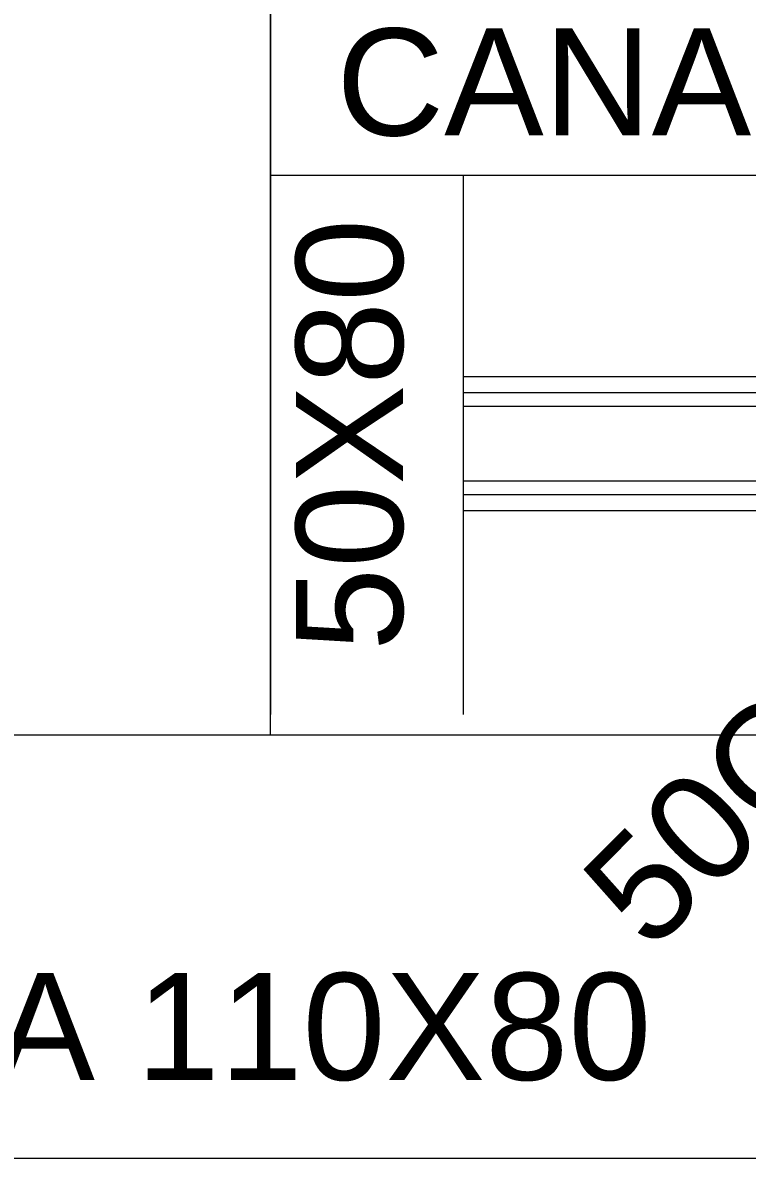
# Model space of a CAD drawing. Header units: millimetres. Extents: x 1004 to 59588, y 686 to 38112.
# Drawn here: x 17648 to 17836.3, y 12206.5 to 12501.4 of the extents above; entities that cross this region are included whole.
import ezdxf

# ---------------------------------------------------------------- set-up
doc = ezdxf.new("R2010")
doc.units = ezdxf.units.MM
doc.layers.add('PDF4_Geometry', color=7, linetype='Continuous')
doc.layers.add('PDF4_Text', color=7, linetype='Continuous')
doc.styles.add('PDF Arial', font='arial.ttf')

msp = doc.modelspace()

# ---------------------------------------------------------------- linework, layer by layer
at = {"layer": 'PDF4_Geometry', "lineweight": 0}
msp.add_lwpolyline([(17293.05, 12316.48), (17712.46, 12316.48), (17712.46, 13003.54), (17293.05, 13003.54)], close=True, dxfattribs=at)
at = {"layer": 'PDF4_Geometry', "lineweight": 18}
for points in [[(18031.28, 12511.77), (17712.46, 12511.77), (17712.46, 12321.77)], [(17712.46, 12461.77), (18031.28, 12461.77)], [(17762.46, 12461.77), (17762.46, 12321.77)], [(17293.05, 12316.48), (18031.28, 12316.48)], [(17293.05, 12206.48), (18031.28, 12206.48)]]:
    msp.add_lwpolyline(points, dxfattribs=at)
for points in [[(17762.46, 12374.71), (17863.63, 12374.71), (17863.63, 12409.42), (17762.46, 12409.42)], [(17762.46, 12401.77), (17863.63, 12401.77), (17863.63, 12405.3), (17762.46, 12405.3)], [(17762.46, 12378.83), (17863.63, 12378.83), (17863.63, 12382.36), (17762.46, 12382.36)]]:
    msp.add_lwpolyline(points, close=True, dxfattribs=at)

# ---------------------------------------------------------------- texts
at = {"layer": 'PDF4_Text', "char_height": 27.7907, "attachment_point": 7, "style": 'PDF Arial'}
for s, insert in [('CANALETA 50X80', (17729.52, 12471.72)), ('CANALETA 110X80', (17461.87, 12226.42))]:
    msp.add_mtext(s, dxfattribs=dict(at, insert=insert))
at = {"layer": 'PDF4_Text', "char_height": 27.791, "attachment_point": 7, "style": 'PDF Arial'}
for s, insert, rotation in [('50X80', (17747.22, 12338.24), 90), ('50QF1', (17816.54, 12254.17), 45)]:
    msp.add_mtext(s, dxfattribs=dict(at, insert=insert, rotation=rotation))

doc.saveas('drawing.dxf')
